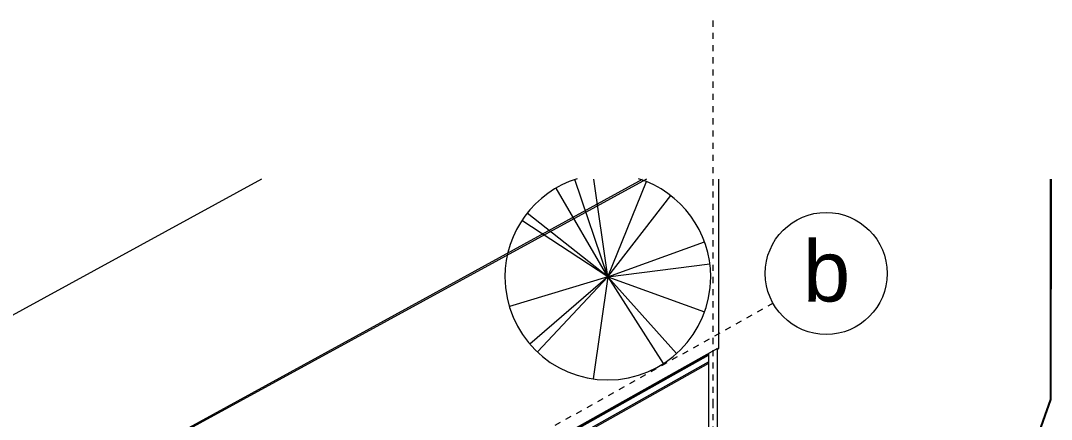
# Model space of a CAD drawing. Header units: metres. Extents: x -10 to 246, y 16 to 113.
# Drawn here: x 43.03 to 59.94, y 86.29 to 92.82 of the extents above; entities that cross this region are included whole.
import ezdxf

# ---------------------------------------------------------------- set-up
doc = ezdxf.new("R2010")
doc.units = ezdxf.units.M
doc.linetypes.add('LíneaDeRejilla', pattern=[0.021, 0.012, -0.003, 0.003, -0.003])
for name, color, linetype, lineweight in [('A-MURO', 113, 'Continuous', 9), ('A-PISO', 51, 'Continuous', 9), ('A-PSAJ-ARBOL', 71, 'Continuous', 5), ('A-WALL', 113, 'Continuous', 18), ('S-REJI', 1, 'Continuous', 5), ('S-REJI-IDEN', 1, 'Continuous', 5)]:
    doc.layers.add(name, color=color, linetype=linetype, lineweight=lineweight)
doc.styles.add('Arial_5', font='Arial.ttf', dxfattribs={"height": 1})

# ---------------------------------------------------------------- blocks, each defined once
blk = doc.blocks.new('M_RPC Tree - Deciduous - Scarlet Oak - 6 mts-1356157-Nivel 2')
at = {"layer": 'A-PSAJ-ARBOL'}
for q in [(-0.539, 1.598), (-0.23, 1.605), (0.634, 1.563), (-0.848, 1.458), (1.032, 1.334), (-1.323, 1.046), (-1.409, 0.927), (1.585, 0.575), (1.673, 0.215), (-1.615, -0.485), (-1.277, -1.101), (-1.155, -1.229), (-0.24, -1.669), (0.91, -1.42), (1.129, -1.253), (1.587, -0.57)]:
    blk.add_line((0, 0), q, dxfattribs=at)
for start, end in [(107.3762, 180), (360, 72.6238), (180, 360)]:
    blk.add_arc((0, 0), 1.687, start, end, dxfattribs=at)
blk = doc.blocks.new('Grid - 4mm-563819-Nivel 2')
at = {"layer": 'S-REJI-IDEN'}
blk.add_circle((0, 0), 0.004, dxfattribs=at)

msp = doc.modelspace()

# ---------------------------------------------------------------- linework, layer by layer
at = {"layer": 'A-MURO'}
for p, q in [((44.617, 81.908), (54.311, 87.343)), ((54.311, 87.205), (50.361, 84.991))]:
    msp.add_line(p, q, dxfattribs=at)
at = {"layer": 'A-PISO'}
for p, q in [((46.98, 90.229), (25.532, 78.496)), ((53.297, 90.229), (26.928, 75.839)), ((26.988, 75.873), (53.231, 90.229)), ((54.482, 87.45), (54.482, 90.229)), ((59.917, 90.229), (59.917, 86.617)), ((59.934, 86.617), (59.936, 90.229)), ((54.461, 87.439), (54.482, 87.45)), ((44.61, 81.92), (54.311, 87.355)), ((59.917, 86.617), (57.416, 79.65)), ((57.431, 79.662), (59.934, 86.617))]:
    msp.add_line(p, q, dxfattribs=at)
at = {"layer": 'A-WALL'}
for p, q in [((54.461, 87.454), (44.474, 81.856)), ((54.461, 80.756), (54.461, 87.454)), ((50.349, 85.012), (54.311, 87.233)), ((54.311, 87.233), (54.311, 80.844))]:
    msp.add_line(p, q, dxfattribs=at)
at = {"layer": 'A-WALL', "lineweight": 9}
msp.add_line((54.311, 87.37), (54.311, 87.233), dxfattribs=at)
at = {"layer": 'S-REJI', "linetype": 'LíneaDeRejilla'}
for p, q in [((54.386, 92.825), (54.386, 86.575)), ((55.371, 88.193), (49.919, 85.137)), ((54.386, 86.575), (54.386, 51.353))]:
    msp.add_line(p, q, dxfattribs=at)

# ---------------------------------------------------------------- block references
at = {"layer": 'A-PSAJ-ARBOL'}
msp.add_blockref('M_RPC Tree - Deciduous - Scarlet Oak - 6 mts-1356157-Nivel 2', (52.661, 88.624), dxfattribs=at)
at = {"layer": 'S-REJI-IDEN', "xscale": 249.9999999999999, "yscale": 249.9999999999999, "zscale": 249.9999999999999, "rotation": 119.2725903057572}
msp.add_blockref('Grid - 4mm-563819-Nivel 2', (56.243, 88.682), dxfattribs=at)

# ---------------------------------------------------------------- texts
at = {"layer": 'S-REJI-IDEN', "insert": (56.249, 89.222), "char_height": 1, "width": 0.93044, "attachment_point": 2, "line_spacing_factor": 0.941778, "style": 'Arial_5'}
msp.add_mtext('b', dxfattribs=at)

doc.saveas('drawing.dxf')
